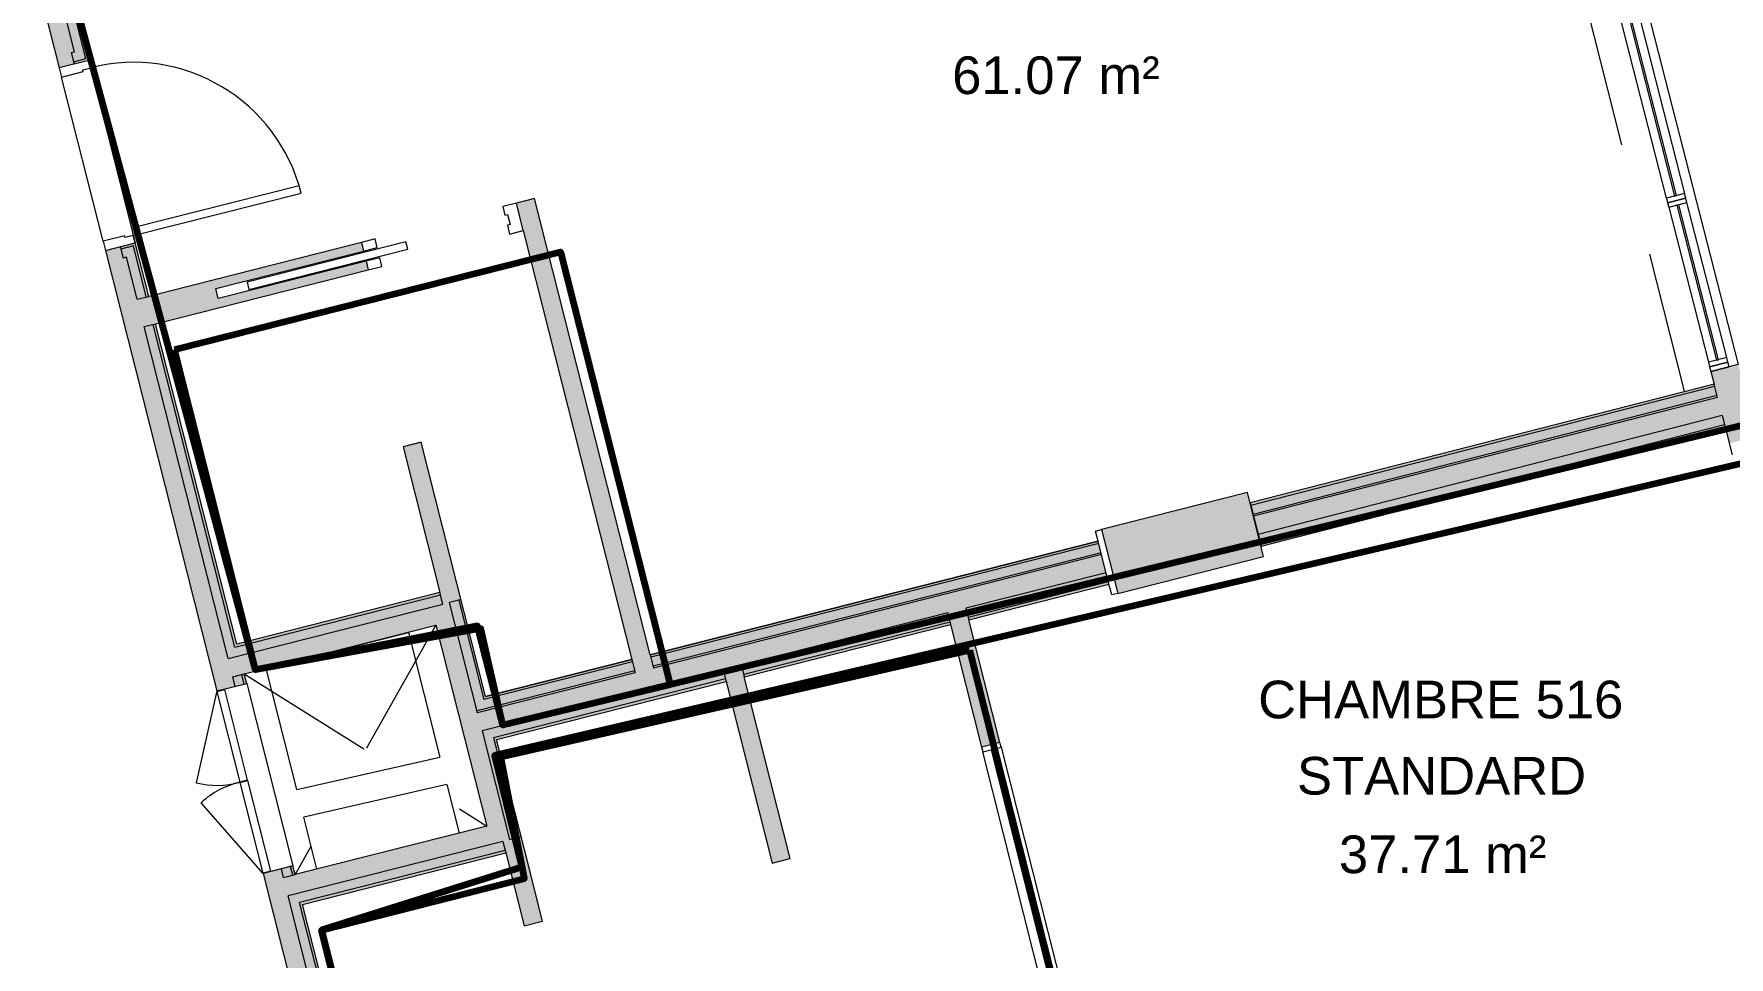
# Model space of a CAD drawing. Header units: metres. Extents: x -227.9 to -141.2, y 39.1 to 90.3.
# Drawn here: x -156.52 to -147.51, y 57.11 to 62.01 of the extents above; entities that cross this region are included whole.
import ezdxf

# ---------------------------------------------------------------- set-up
doc = ezdxf.new("R2010")
doc.units = ezdxf.units.M
doc.linetypes.add('JIS_02_0.7', pattern=[1.35, 0.75, -0.6])
for name, color, linetype, lineweight in [('A-AREA-IDEN', 7, 'Continuous', 9), ('A-DOOR', 7, 'Continuous', 5), ('A-FLOR', 7, 'Continuous', 5), ('A-GLAZ', 7, 'Continuous', 5), ('A-WALL', 7, 'Continuous', 5), ('A-WALL-PATT', 7, 'Continuous', 13), ('I-WALL', 7, 'Continuous', 5)]:
    doc.layers.add(name, color=color, linetype=linetype, lineweight=lineweight)
for name, color, linetype, lineweight, true_color in [('A-DETL', 94, 'Continuous', 5, 0x00a600), ('A-DETL-MBND', 9, 'Continuous', 5, 0xc0c0c0), ('S-COLS', 8, 'Continuous', 9, 0x7f7f7f)]:
    doc.layers.add(name, color=color, linetype=linetype, lineweight=lineweight, true_color=true_color)
doc.layers.add('Chambre', color=40, linetype='Continuous')
doc.layers.add('SDB', color=230, linetype='Continuous')
doc.styles.add('Arial_1', font='arial.ttf', dxfattribs={"height": 0.2})

msp = doc.modelspace()

# ---------------------------------------------------------------- hatches: boundary and pattern name
at = {"layer": 'A-WALL-PATT', "lineweight": 5, "true_color": 0xaaaaaa}
msp.add_hatch(color=253, dxfattribs=at).paths.add_polyline_path([(-150.0402, 59.4477), (-147.5748, 60.079), (-147.5773, 60.0887), (-150.0427, 59.4574)])
h = msp.add_hatch(color=253, dxfattribs=at)
h.paths.add_polyline_path([(-154.1638, 58.4045), (-153.3254, 58.6169), (-153.3278, 58.6266), (-154.1663, 58.4142)])
h.paths.add_polyline_path([(-153.2284, 58.6414), (-150.8481, 59.2444), (-150.8505, 59.2541), (-153.2309, 58.6511)])
at = {"layer": 'I-WALL', "true_color": 0xaaaaaa}
h = msp.add_hatch(color=253, dxfattribs=at)
h.paths.add_polyline_path([(-147.5371, 59.9319), (-147.3915, 59.9679), (-147.4648, 60.2542), (-147.6101, 60.217), (-147.5376, 59.9337)])
h.paths.add_polyline_path([(-148.5651, 63.9466), (-148.4198, 63.9838), (-148.426, 64.0079), (-148.5714, 63.971)])
h = msp.add_hatch(color=253, dxfattribs=at)
h.paths.add_polyline_path([(-153.9241, 52.3136), (-153.8931, 52.3174), (-153.8941, 52.3212)])
h.paths.add_polyline_path([(-154.2187, 53.2705), (-154.1396, 53.2906), (-154.1551, 53.3516), (-154.1372, 53.3562), (-154.4598, 54.6296), (-154.4777, 54.6251), (-154.4932, 54.6862), (-154.5722, 54.6662), (-154.2288, 53.3106)])
h.paths.add_polyline_path([(-154.8178, 55.6355), (-154.7388, 55.6555), (-154.7542, 55.7166), (-154.7363, 55.7212), (-155.206, 57.5751), (-155.3029, 57.5505), (-155.0001, 56.3552)])
h.paths.add_polyline_path([(-155.5485, 58.5199), (-155.4515, 58.5444), (-156.0288, 60.8231), (-156.0467, 60.8185), (-156.0622, 60.8796), (-156.1412, 60.8596), (-155.8145, 59.5701)])
h.paths.add_polyline_path([(-156.3868, 61.829), (-156.3078, 61.849), (-156.3232, 61.9101), (-156.3053, 61.9146), (-156.5113, 62.7279), (-156.6083, 62.7033), (-156.4681, 62.1501)])
h = msp.add_hatch(color=253, dxfattribs=at)
h.paths.add_polyline_path([(-154.1428, 53.3032), (-154.0764, 53.32), (-154.2361, 53.9501), (-154.2845, 53.9378), (-154.1372, 53.3562), (-154.1551, 53.3516), (-154.1447, 53.3106)])
h.paths.add_polyline_path([(-154.3115, 54.0444), (-154.2631, 54.0567), (-154.4236, 54.6904), (-154.49, 54.6736), (-154.4777, 54.6251), (-154.4598, 54.6296), (-154.354, 54.212)])
h.paths.add_polyline_path([(-154.7611, 55.8189), (-154.7126, 55.8312), (-155.1213, 57.4445), (-155.1698, 57.4323), (-154.8969, 56.3552)])
h.paths.add_polyline_path([(-155.1943, 57.5292), (-155.1459, 57.5415), (-155.1575, 57.5873), (-155.206, 57.5751)])
h.paths.add_polyline_path([(-155.4515, 58.5444), (-155.4031, 58.5567), (-155.416, 58.6078), (-155.4645, 58.5955)])
h.paths.add_polyline_path([(-155.489, 58.6925), (-155.4406, 58.7047), (-155.887, 60.467), (-155.9355, 60.4547), (-155.7114, 59.5701)])
h.paths.add_polyline_path([(-155.9723, 60.6002), (-155.9238, 60.6124), (-155.9926, 60.8838), (-156.059, 60.867), (-156.0467, 60.8185), (-156.0288, 60.8231), (-155.9828, 60.6417)])
h.paths.add_polyline_path([(-156.311, 61.8616), (-156.2445, 61.8784), (-156.4506, 62.6917), (-156.499, 62.6794), (-156.3053, 61.9146), (-156.3232, 61.9101), (-156.3128, 61.869)])
h = msp.add_hatch(color=253, dxfattribs=at)
h.paths.add_polyline_path([(-153.8931, 52.3174), (-153.8116, 52.3276), (-153.8151, 52.3412), (-153.8941, 52.3212)])
h.paths.add_polyline_path([(-154.1396, 53.2906), (-154.0606, 53.3106), (-154.2112, 53.9048), (-154.2238, 53.9016), (-154.0764, 53.32), (-154.1428, 53.3032)])
h.paths.add_polyline_path([(-154.2753, 54.1052), (-154.2627, 54.1084), (-154.4142, 54.7062), (-154.4932, 54.6862), (-154.49, 54.6736), (-154.4236, 54.6904), (-154.3024, 54.212)])
h.paths.add_polyline_path([(-154.7388, 55.6555), (-154.6598, 55.6756), (-154.6632, 55.689), (-154.742, 55.6681)])
h.paths.add_polyline_path([(-154.7126, 55.8312), (-154.7, 55.8344), (-155.0964, 57.3993), (-155.109, 57.3961), (-154.8454, 56.3552)])
h.paths.add_polyline_path([(-155.1459, 57.5415), (-155.1333, 57.5447), (-155.1449, 57.5905), (-155.1575, 57.5873)])
h.paths.add_polyline_path([(-155.4031, 58.5567), (-155.3905, 58.5599), (-155.4034, 58.611), (-155.416, 58.6078)])
h.paths.add_polyline_path([(-155.4528, 58.7532), (-155.4402, 58.7564), (-155.8744, 60.4702), (-155.887, 60.467), (-155.6598, 59.5701)])
h.paths.add_polyline_path([(-155.9238, 60.6124), (-155.9112, 60.6156), (-155.9832, 60.8996), (-156.0622, 60.8796), (-156.059, 60.867), (-155.9926, 60.8838), (-155.9313, 60.6417)])
h.paths.add_polyline_path([(-156.3078, 61.849), (-156.2288, 61.869), (-156.4348, 62.6823), (-156.4474, 62.6791), (-156.2445, 61.8784), (-156.311, 61.8616)])
h = msp.add_hatch(color=253, dxfattribs=at)
h.paths.add_polyline_path([(-155.9355, 60.4547), (-154.7443, 60.7565), (-154.7559, 60.8026), (-155.5411, 60.6037), (-155.5546, 60.657), (-154.7694, 60.8559), (-154.7811, 60.9019), (-155.9723, 60.6002)])
h.paths.add_polyline_path([(-153.9203, 60.9653), (-153.8233, 60.9898), (-153.8602, 61.1352), (-153.9571, 61.1107), (-153.9282, 60.9966)])
for points in [[(-153.3254, 58.6169), (-153.2284, 58.6414), (-153.8233, 60.9898), (-153.9203, 60.9653), (-153.3278, 58.6266)], [(-147.5123, 59.835), (-145.7319, 60.2755), (-145.7559, 60.3725), (-147.5371, 59.9319), (-147.5344, 59.9211)], [(-150.0551, 59.5058), (-147.5897, 60.1371), (-147.5929, 60.1497), (-150.0584, 59.5184)], [(-150.0427, 59.4574), (-147.5773, 60.0887), (-147.5897, 60.1371), (-150.0551, 59.5058)], [(-150.0154, 59.3508), (-147.55, 59.9821), (-147.5748, 60.079), (-150.0402, 59.4477)], [(-150.003, 59.3024), (-147.5376, 59.9337), (-147.55, 59.9821), (-150.0154, 59.3508)], [(-149.9998, 59.2898), (-147.5344, 59.9211), (-147.5376, 59.9337), (-150.003, 59.3024)], [(-154.3481, 58.9814), (-154.2512, 59.0059), (-154.4626, 59.8411), (-154.5596, 59.8165), (-154.3604, 59.0299)], [(-154.1393, 58.3075), (-150.8235, 59.1475), (-150.8481, 59.2444), (-154.1638, 58.4045)], [(-155.4406, 58.7047), (-154.3481, 58.9814), (-154.3604, 59.0299), (-155.4528, 58.7532)], [(-155.4402, 58.7564), (-154.3604, 59.0299), (-154.3636, 59.0425), (-155.4434, 58.769)], [(-155.4645, 58.5955), (-154.3846, 58.869), (-154.4092, 58.9659), (-155.489, 58.6925)], [(-154.1146, 57.8027), (-154.0176, 57.8272), (-154.3122, 58.9905), (-154.4092, 58.9659), (-154.1551, 57.9627)], [(-152.5988, 57.606), (-152.5019, 57.6306), (-152.7617, 58.6565), (-152.8586, 58.6319), (-152.8248, 58.4985)], [(-155.1698, 57.4323), (-153.9931, 57.7303), (-154.0176, 57.8272), (-155.1943, 57.5292)], [(-153.9153, 57.2725), (-153.8183, 57.2971), (-153.932, 57.7457), (-154.0289, 57.7212), (-153.9544, 57.4269)], [(-155.109, 57.3961), (-154.0167, 57.6727), (-154.0289, 57.7212), (-155.1213, 57.4445)], [(-155.0932, 57.3867), (-154.0135, 57.6601), (-154.0167, 57.6727), (-155.0964, 57.3993)]]:
    msp.add_hatch(color=253, dxfattribs=at).paths.add_polyline_path(points)
h = msp.add_hatch(color=253, dxfattribs=at)
h.paths.add_polyline_path([(-154.1178, 58.4264), (-153.3278, 58.6266), (-153.3401, 58.675), (-154.1301, 58.4749)])
h.paths.add_polyline_path([(-153.2309, 58.6511), (-150.8505, 59.2541), (-150.8628, 59.3026), (-153.2432, 58.6996)])
h = msp.add_hatch(color=253, dxfattribs=at)
h.paths.add_polyline_path([(-154.1175, 58.4781), (-153.3401, 58.675), (-153.3433, 58.6876), (-154.1207, 58.4907)])
h.paths.add_polyline_path([(-153.2432, 58.6996), (-150.8628, 59.3026), (-150.866, 59.3152), (-153.2464, 58.7122)])
h = msp.add_hatch(color=253, dxfattribs=at)
h.paths.add_polyline_path([(-154.0785, 58.2713), (-152.8463, 58.5835), (-152.8586, 58.6319), (-154.0908, 58.3198)])
h.paths.add_polyline_path([(-152.7494, 58.608), (-151.6529, 58.8858), (-151.6652, 58.9343), (-152.7617, 58.6565)])
h.paths.add_polyline_path([(-151.556, 58.9104), (-150.8112, 59.099), (-150.8235, 59.1475), (-151.5682, 58.9588)])
h = msp.add_hatch(color=253, dxfattribs=at)
h.paths.add_polyline_path([(-154.0627, 58.2619), (-152.8432, 58.5709), (-152.8463, 58.5835), (-154.0659, 58.2745)])
h.paths.add_polyline_path([(-152.7462, 58.5954), (-151.6497, 58.8732), (-151.6529, 58.8858), (-152.7494, 58.608)])
h.paths.add_polyline_path([(-151.5528, 58.8978), (-150.8081, 59.0864), (-150.8112, 59.099), (-151.556, 58.9104)])
h = msp.add_hatch(color=253, dxfattribs=at)
h.paths.add_polyline_path([(-153.9446, 57.7425), (-153.932, 57.7457), (-154.0659, 58.2745), (-154.0785, 58.2713), (-153.9692, 57.8395)])
h.paths.add_polyline_path([(-154.1301, 58.4749), (-154.1175, 58.4781), (-154.2512, 59.0059), (-154.2638, 59.0028), (-154.136, 58.4985)])
h = msp.add_hatch(color=253, dxfattribs=at)
h.paths.add_polyline_path([(-153.9931, 57.7303), (-153.9446, 57.7425), (-154.0908, 58.3198), (-154.1393, 58.3075), (-154.0176, 57.8272)])
h.paths.add_polyline_path([(-154.1663, 58.4142), (-154.1178, 58.4264), (-154.2638, 59.0028), (-154.3122, 58.9905), (-154.1876, 58.4985)])
h = msp.add_hatch(color=253, dxfattribs=at)
h.paths.add_polyline_path([(-151.1109, 56.7436), (-151.014, 56.7681), (-151.0198, 56.7912), (-151.1168, 56.7666)])
h.paths.add_polyline_path([(-151.4847, 58.2208), (-151.3877, 58.2454), (-151.5682, 58.9588), (-151.6652, 58.9343), (-151.5549, 58.4985)])
at = {"layer": 'S-COLS', "lineweight": 5, "true_color": 0x808080}
msp.add_hatch(color=8, dxfattribs=at).paths.add_polyline_path([(-150.7618, 59.0379), (-149.9863, 59.2344), (-150.0722, 59.5736), (-150.8477, 59.3772)])

# ---------------------------------------------------------------- linework, layer by layer
at = {"layer": 'A-DETL', "color": 9, "linetype": 'JIS_02_0.7', "lineweight": 9, "true_color": 0xc0c0c0}
msp.add_line((-147.7497, 60.112), (-148.7129, 63.902), dxfattribs=at)
at = {"layer": 'A-DETL', "color": 7, "linetype": 'JIS_02_0.7'}
for p, q in [((-154.3846, 58.869), (-155.1333, 57.5447)), ((-155.4034, 58.611), (-154.1146, 57.8027))]:
    msp.add_line(p, q, dxfattribs=at)
at = {"layer": 'A-DETL-MBND', "lineweight": 9}
for p, q in [((-155.1243, 57.9959), (-154.3633, 58.1684)), ((-154.3265, 58.0229), (-155.0874, 57.8505))]:
    msp.add_line(p, q, dxfattribs=at)
at = {"layer": 'A-DOOR', "color": 9, "true_color": 0xc0c0c0}
for p, q in [((-156.2288, 61.869), (-156.3868, 61.829)), ((-156.3868, 61.829), (-156.3745, 61.7805)), ((-156.3745, 61.7805), (-156.259, 61.8098)), ((-156.2615, 61.8194), (-156.2189, 61.8302)), ((-156.259, 61.8098), (-156.2615, 61.8194)), ((-156.2189, 61.8302), (-156.2288, 61.869)), ((-153.9571, 61.1107), (-154.0298, 61.0922)), ((-154.0298, 61.0922), (-154.0182, 61.0462)), ((-153.9203, 60.9653), (-153.9571, 61.1107)), ((-154.0182, 61.0462), (-154.0036, 61.0499)), ((-153.9901, 60.9966), (-154.0046, 60.9929)), ((-154.0046, 60.9929), (-153.993, 60.9468)), ((-154.0036, 61.0499), (-153.9901, 60.9966)), ((-156.038, 60.9373), (-156.1535, 60.9081)), ((-156.1535, 60.9081), (-156.1412, 60.8596)), ((-156.1412, 60.8596), (-155.9832, 60.8996)), ((-156.0355, 60.9276), (-156.038, 60.9373)), ((-155.993, 60.9384), (-156.0355, 60.9276)), ((-155.9832, 60.8996), (-155.993, 60.9384)), ((-154.7084, 60.9203), (-154.7811, 60.9019)), ((-154.7811, 60.9019), (-154.7694, 60.8559)), ((-154.6967, 60.8743), (-154.7084, 60.9203)), ((-153.993, 60.9468), (-153.9203, 60.9653)), ((-154.7694, 60.8559), (-154.6967, 60.8743)), ((-154.6832, 60.821), (-154.7559, 60.8026)), ((-154.6715, 60.7749), (-154.6832, 60.821)), ((-154.7559, 60.8026), (-154.7443, 60.7565)), ((-154.7443, 60.7565), (-154.6715, 60.7749)), ((-155.5485, 58.5199), (-155.6591, 58.0323)), ((-155.3029, 57.5505), (-155.6323, 57.9266))]:
    msp.add_line(p, q, dxfattribs=at)
at = {"layer": 'A-DOOR'}
for p, q in [((-155.111, 61.2031), (-156.0028, 60.9772)), ((-155.1012, 61.1643), (-155.111, 61.2031)), ((-155.993, 60.9384), (-155.1012, 61.1643)), ((-156.0028, 60.9772), (-155.993, 60.9384))]:
    msp.add_line(p, q, dxfattribs=at)
at = {"layer": 'A-DOOR', "lineweight": 9}
for p, q in [((-156.0028, 60.9772), (-155.9832, 60.8996)), ((-154.5446, 60.9051), (-155.388, 60.6914)), ((-154.5348, 60.8663), (-154.5446, 60.9051)), ((-155.3782, 60.6527), (-154.5348, 60.8663)), ((-155.388, 60.6914), (-155.3782, 60.6527))]:
    msp.add_line(p, q, dxfattribs=at)
at = {"layer": 'A-DOOR', "color": 9, "lineweight": 9, "true_color": 0xc0c0c0}
for p, q in [((-155.548, 58.5179), (-155.5092, 58.5278)), ((-155.4259, 58.0362), (-155.548, 58.5179)), ((-155.5092, 58.5278), (-155.3872, 58.046)), ((-155.3872, 58.046), (-155.4259, 58.0362)), ((-155.4254, 58.0342), (-155.3867, 58.044)), ((-155.3034, 57.5524), (-155.4254, 58.0342)), ((-155.3867, 58.044), (-155.2646, 57.5623)), ((-155.2646, 57.5623), (-155.3034, 57.5524))]:
    msp.add_line(p, q, dxfattribs=at)
at = {"layer": 'A-DOOR'}
msp.add_arc((-155.993, 60.9384), 0.92, 14.21571, 104.21571, dxfattribs=at)
at = {"layer": 'A-DOOR', "color": 9, "true_color": 0xc0c0c0}
for centre, start, end in [((-155.5479, 58.473), 255.83622, 285.5952), ((-155.3247, 57.592), 102.83622, 132.5952)]:
    msp.add_arc(centre, 0.4546, start, end, dxfattribs=at)
at = {"layer": 'A-FLOR'}
for p, q in [((-148.4198, 63.9838), (-147.4648, 60.2542)), ((-156.2189, 61.8302), (-156.0028, 60.9772)), ((-150.8797, 59.3691), (-150.8477, 59.3772)), ((-150.866, 59.3152), (-150.8797, 59.3691)), ((-153.2464, 58.7124), (-150.866, 59.3152)), ((-150.7937, 59.0298), (-150.8081, 59.0864)), ((-150.7618, 59.0379), (-150.7937, 59.0298)), ((-154.1207, 58.4909), (-153.3433, 58.6878))]:
    msp.add_line(p, q, dxfattribs=at)
at = {"layer": 'A-FLOR', "lineweight": 9}
for p, q in [((-155.2873, 58.6394), (-154.5311, 58.8309)), ((-154.5311, 58.8309), (-154.3633, 58.1684)), ((-155.1243, 57.9959), (-155.2873, 58.6394)), ((-154.3265, 58.0229), (-154.2612, 57.7655)), ((-155.0174, 57.574), (-155.0874, 57.8505))]:
    msp.add_line(p, q, dxfattribs=at)
at = {"layer": 'A-GLAZ'}
for p, q in [((-147.8458, 61.1373), (-148.5589, 63.9224)), ((-148.462, 63.9472), (-147.7489, 61.1621)), ((-147.8334, 61.0888), (-147.6225, 60.2654)), ((-147.5256, 60.2902), (-147.7365, 61.1136)), ((-151.1229, 56.7909), (-151.4785, 58.1966)), ((-151.3816, 58.2211), (-151.026, 56.8154))]:
    msp.add_line(p, q, dxfattribs=at)
at = {"layer": 'A-GLAZ', "lineweight": 13}
for p, q in [((-148.5153, 63.9336), (-147.8022, 61.1484)), ((-147.7925, 61.1509), (-148.5056, 63.9361)), ((-147.7489, 61.1621), (-147.8458, 61.1373)), ((-147.8458, 61.1373), (-147.8396, 61.113)), ((-147.7427, 61.1379), (-147.8396, 61.113)), ((-147.8396, 61.113), (-147.7427, 61.1379)), ((-147.8396, 61.113), (-147.8334, 61.0888)), ((-147.8334, 61.0888), (-147.7365, 61.1136)), ((-147.8022, 61.1484), (-147.7925, 61.1509)), ((-147.7801, 61.1025), (-147.7898, 61.1)), ((-147.7898, 61.1), (-147.5789, 60.2766)), ((-147.5692, 60.279), (-147.7801, 61.1025)), ((-147.7427, 61.1379), (-147.7489, 61.1621)), ((-147.7365, 61.1136), (-147.7427, 61.1379)), ((-147.5256, 60.2902), (-147.6225, 60.2654)), ((-147.5789, 60.2766), (-147.5692, 60.279)), ((-147.5194, 60.266), (-147.5256, 60.2902)), ((-147.6225, 60.2654), (-147.6163, 60.2412)), ((-147.6163, 60.2412), (-147.5194, 60.266)), ((-147.5194, 60.266), (-147.6163, 60.2412)), ((-147.6163, 60.2412), (-147.6101, 60.217)), ((-147.6101, 60.217), (-147.5132, 60.2418)), ((-147.5132, 60.2418), (-147.5194, 60.266)), ((-151.3877, 58.2454), (-151.4847, 58.2208)), ((-151.4847, 58.2208), (-151.4785, 58.1966)), ((-151.4785, 58.1966), (-151.3816, 58.2211)), ((-151.4252, 58.2101), (-151.4349, 58.2076)), ((-151.4349, 58.2076), (-151.0793, 56.8019)), ((-151.0696, 56.8044), (-151.4252, 58.2101)), ((-151.3816, 58.2211), (-151.3877, 58.2454))]:
    msp.add_line(p, q, dxfattribs=at)
at = {"layer": 'A-WALL'}
for p, q in [((-156.3053, 61.9146), (-156.5113, 62.7279)), ((-156.2445, 61.8784), (-156.4506, 62.6917)), ((-156.3232, 61.9101), (-156.3053, 61.9146)), ((-156.3232, 61.9101), (-156.3078, 61.849)), ((-156.311, 61.8616), (-156.2445, 61.8784)), ((-156.0622, 60.8796), (-156.0467, 60.8185)), ((-155.9926, 60.8838), (-156.059, 60.867)), ((-156.0288, 60.8231), (-156.0467, 60.8185)), ((-155.9723, 60.6002), (-156.0288, 60.8231)), ((-155.9238, 60.6124), (-155.9926, 60.8838)), ((-155.9723, 60.6002), (-155.9112, 60.6156)), ((-155.9355, 60.4547), (-155.8744, 60.4702)), ((-155.489, 58.6925), (-155.9355, 60.4547)), ((-155.4528, 58.7532), (-155.887, 60.467)), ((-147.5897, 60.1371), (-150.0551, 59.5058)), ((-147.5773, 60.0887), (-150.0427, 59.4574)), ((-147.5748, 60.079), (-147.5929, 60.1497)), ((-147.5748, 60.079), (-150.0402, 59.4477)), ((-147.55, 59.9821), (-150.0154, 59.3508)), ((-147.5376, 59.9337), (-150.003, 59.3024)), ((-147.55, 59.9821), (-147.5344, 59.9211)), ((-150.8628, 59.3026), (-153.2432, 58.6996)), ((-150.8505, 59.2541), (-153.2309, 58.6511)), ((-150.8481, 59.2444), (-153.2284, 58.6414)), ((-150.8235, 59.1475), (-151.5682, 58.9588)), ((-150.8112, 59.099), (-151.556, 58.9104)), ((-155.4528, 58.7532), (-154.3604, 59.0299)), ((-154.3481, 58.9814), (-154.3636, 59.0425)), ((-154.2512, 59.0059), (-154.3122, 58.9905)), ((-155.489, 58.6925), (-154.3481, 58.9814)), ((-154.1638, 58.4045), (-154.3122, 58.9905)), ((-154.2638, 59.0028), (-154.1301, 58.4749)), ((-151.6652, 58.9343), (-152.7617, 58.6565)), ((-151.6652, 58.9343), (-151.6497, 58.8732)), ((-151.5682, 58.9588), (-151.5528, 58.8978)), ((-151.6529, 58.8858), (-152.7494, 58.608)), ((-153.3401, 58.675), (-154.1301, 58.4749)), ((-153.3433, 58.6876), (-153.3254, 58.6169)), ((-153.2464, 58.7122), (-153.2284, 58.6414)), ((-152.7617, 58.6565), (-152.7462, 58.5954)), ((-155.4645, 58.5955), (-155.4034, 58.611)), ((-155.4515, 58.5444), (-155.4645, 58.5955)), ((-155.4031, 58.5567), (-155.416, 58.6078)), ((-153.3278, 58.6266), (-154.1663, 58.4142)), ((-153.3254, 58.6169), (-154.1638, 58.4045)), ((-152.8586, 58.6319), (-154.1393, 58.3075)), ((-152.8463, 58.5835), (-154.0785, 58.2713)), ((-152.8586, 58.6319), (-152.8432, 58.5709)), ((-154.1393, 58.3075), (-153.9931, 57.7303)), ((-154.0785, 58.2713), (-153.9446, 57.7425)), ((-153.9931, 57.7303), (-153.932, 57.7457)), ((-154.0289, 57.7212), (-155.1698, 57.4323)), ((-154.0167, 57.6727), (-155.109, 57.3961)), ((-154.0289, 57.7212), (-154.0135, 57.6601)), ((-155.1943, 57.5292), (-155.206, 57.5751)), ((-155.1459, 57.5415), (-155.1575, 57.5873)), ((-155.1943, 57.5292), (-155.1333, 57.5447)), ((-154.7611, 55.8189), (-155.1698, 57.4323)), ((-154.7126, 55.8312), (-155.109, 57.3961))]:
    msp.add_line(p, q, dxfattribs=at)
at = {"layer": 'Chambre', "lineweight": 140}
for points in [[(-156.3349, 62.5455), (-153.0436, 63.3791), (-153.8779, 67.0797), (-149.4325, 68.2241), (-149.5522, 68.6958), (-147.7557, 68.6958), (-145.6858, 60.3554), (-154.0301, 58.3379), (-154.1638, 58.8658), (-155.3435, 58.632), (-156.396, 62.53)], [(-154.9933, 57.2497), (-154.166, 53.984), (-144.7116, 56.4221), (-145.7275, 60.1294), (-154.0734, 58.1772), (-153.929, 57.5842), (-154.9933, 57.2497)]]:
    msp.add_lwpolyline(points, dxfattribs=at)
at = {"layer": 'I-WALL', "lineweight": 13}
for p, q in [((-156.2288, 61.869), (-156.4348, 62.6823)), ((-156.4681, 62.1501), (-156.3868, 61.829)), ((-153.8602, 61.1352), (-153.9571, 61.1107)), ((-153.2464, 58.7122), (-153.8602, 61.1352)), ((-155.9112, 60.6156), (-155.9832, 60.8996)), ((-154.7811, 60.9019), (-155.9112, 60.6156)), ((-153.9203, 60.9653), (-153.3433, 58.6876)), ((-156.1412, 60.8596), (-155.5485, 58.5199)), ((-155.5546, 60.657), (-154.7694, 60.8559)), ((-155.8744, 60.4702), (-154.7443, 60.7565)), ((-154.7559, 60.8026), (-155.5411, 60.6037)), ((-155.5411, 60.6037), (-155.5546, 60.657)), ((-155.4434, 58.769), (-155.8744, 60.4702)), ((-147.4648, 60.2542), (-147.6101, 60.217)), ((-147.6101, 60.217), (-147.5929, 60.1497)), ((-147.5929, 60.1497), (-150.0584, 59.5184)), ((-149.9998, 59.2898), (-147.5344, 59.9211)), ((-147.5344, 59.9211), (-147.4967, 59.774)), ((-154.4626, 59.8411), (-154.5596, 59.8165)), ((-154.5596, 59.8165), (-154.3636, 59.0425)), ((-154.1207, 58.4907), (-154.4626, 59.8411)), ((-150.0584, 59.5184), (-149.9998, 59.2898)), ((-150.866, 59.3152), (-153.2464, 58.7122)), ((-150.8081, 59.0864), (-150.866, 59.3152)), ((-154.3636, 59.0425), (-155.4434, 58.769)), ((-151.5528, 58.8978), (-150.8081, 59.0864)), ((-155.4034, 58.611), (-154.3846, 58.869)), ((-154.3846, 58.869), (-154.1146, 57.8027)), ((-152.7462, 58.5954), (-151.6497, 58.8732)), ((-151.6497, 58.8732), (-151.4847, 58.2208)), ((-151.3877, 58.2454), (-151.5528, 58.8978)), ((-153.3433, 58.6876), (-154.1207, 58.4907)), ((-155.5485, 58.5199), (-155.3905, 58.5599)), ((-155.3905, 58.5599), (-155.4034, 58.611)), ((-154.0627, 58.2619), (-152.8432, 58.5709)), ((-152.8432, 58.5709), (-152.5988, 57.606)), ((-152.5019, 57.6306), (-152.7462, 58.5954)), ((-153.9165, 57.6847), (-154.0627, 58.2619)), ((-154.1146, 57.8027), (-155.1333, 57.5447)), ((-155.0932, 57.3867), (-154.0135, 57.6601)), ((-154.0135, 57.6601), (-153.9153, 57.2725)), ((-153.8183, 57.2971), (-153.9165, 57.6847)), ((-155.1449, 57.5905), (-155.3029, 57.5505)), ((-155.1333, 57.5447), (-155.1449, 57.5905)), ((-152.5988, 57.606), (-152.5019, 57.6306)), ((-155.3029, 57.5505), (-154.8178, 55.6355)), ((-154.7, 55.8344), (-155.0932, 57.3867)), ((-153.9153, 57.2725), (-153.8183, 57.2971))]:
    msp.add_line(p, q, dxfattribs=at)
at = {"layer": 'I-WALL'}
for p, q in [((-156.2189, 61.8302), (-156.0028, 60.9772)), ((-156.1535, 60.9081), (-156.3745, 61.7805)), ((-155.3905, 58.5599), (-155.1449, 57.5905)), ((-155.548, 58.5179), (-155.5485, 58.5199)), ((-155.4254, 58.0342), (-155.4259, 58.0362)), ((-155.3029, 57.5505), (-155.3034, 57.5524))]:
    msp.add_line(p, q, dxfattribs=at)
at = {"layer": 'S-COLS', "color": 7}
for p, q in [((-150.0722, 59.5736), (-150.8477, 59.3772)), ((-149.9863, 59.2344), (-150.0722, 59.5736)), ((-150.8477, 59.3772), (-150.7618, 59.0379)), ((-150.7618, 59.0379), (-149.9863, 59.2344))]:
    msp.add_line(p, q, dxfattribs=at)
at = {"layer": 'SDB', "lineweight": 140}
for points in [[(-155.7745, 60.3332), (-153.7234, 60.8528), (-153.1408, 58.5529), (-154.0301, 58.3379), (-154.1467, 58.851), (-155.3435, 58.632), (-155.7745, 60.3332)], [(-151.5497, 58.736), (-151.023, 56.6539), (-154.6059, 55.7204), (-154.9933, 57.2497), (-153.9135, 57.5231), (-154.0393, 58.1705), (-151.5497, 58.736)]]:
    msp.add_lwpolyline(points, dxfattribs=at)

# ---------------------------------------------------------------- texts
at = {"layer": 'A-AREA-IDEN', "color": 164, "true_color": 0x0029a5, "style": 'Arial_1'}
for s, p in [('61.07 m²', (-151.6414, 61.69)), ('CHAMBRE 516', (-150.0155, 58.3746)), ('STANDARD', (-149.8091, 57.9696)), ('37.71 m²', (-149.5863, 57.5524))]:
    msp.add_text(s, height=0.2, dxfattribs=at).set_placement(p)

doc.saveas('drawing.dxf')
